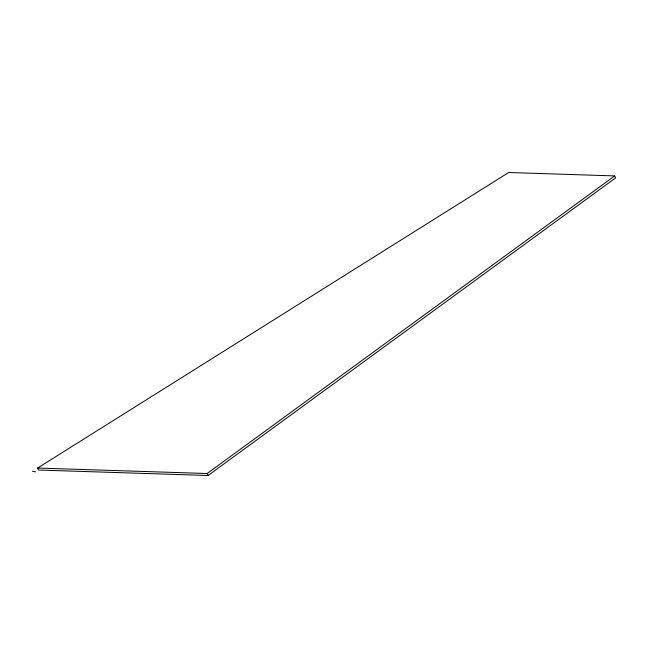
<?xml version="1.0" encoding="UTF-8"?>
<svg xmlns="http://www.w3.org/2000/svg" width="648" height="648" viewBox="0 0 648 648"><rect width="100%" height="100%" fill="white"/><g stroke="black" fill="none" stroke-linecap="round" stroke-linejoin="round"><path stroke-width="0.97" d="M37.6 468.05L207.141 473.518L614.66 175.916L615.6 177.9L208.081 475.494L38.54 470.035L37.6 468.05L508.664 172.506L614.66 175.916M32.4 471.177L35.527 471.874M207.141 473.518L208.081 475.494"/></g></svg>
